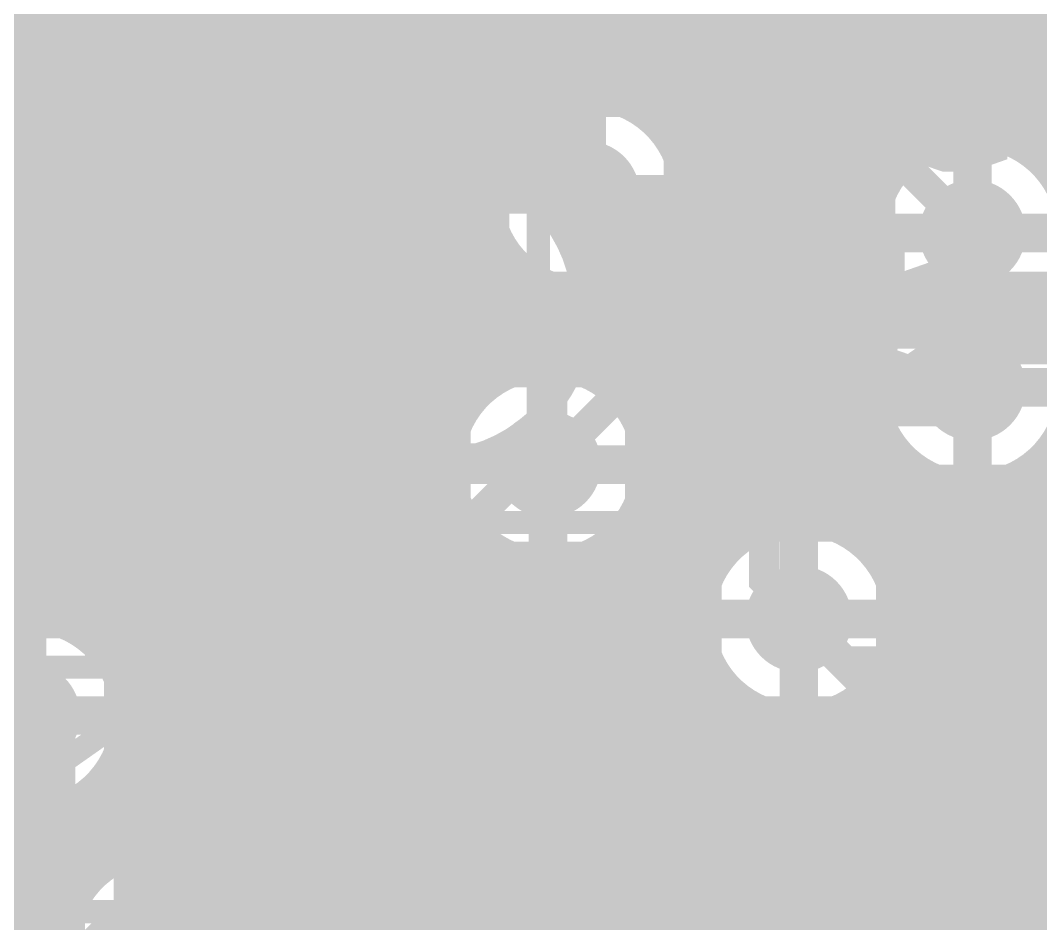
# Model space of a CAD drawing. Extents: x -7 to 100, y -42 to 30.
# Drawn here: x 68.54 to 75.25, y 8.79 to 14.73 of the extents above; entities that cross this region are included whole.
import ezdxf

# ---------------------------------------------------------------- set-up
doc = ezdxf.new("R2010")
doc.units = 0
doc.header["$MEASUREMENT"] = 0
doc.layers.get('0').update_dxf_attribs({"linetype": 'CONTINUOUS'})
for name, color, linetype in [('22-315-0_BOT', 7, 'CONTINUOUS'), ('22-315-0_DRD', 7, 'CONTINUOUS'), ('22-315-0_GND', 6, 'CONTINUOUS'), ('22-315-0_IN1', 4, 'CONTINUOUS'), ('22-315-0_SMB', 3, 'CONTINUOUS'), ('22-315-0_SMT', 5, 'CONTINUOUS'), ('22-315-0_SPB', 10, 'CONTINUOUS'), ('22-315-0_SPT', 14, 'CONTINUOUS'), ('22-315-0_SSB', 9, 'CONTINUOUS'), ('22-315-0_SST', 12, 'CONTINUOUS'), ('22-315-0_TOP', 11, 'CONTINUOUS'), ('THRUHOLE_TAP', 15, 'CONTINUOUS')]:
    doc.layers.add(name, color=color, linetype=linetype)

# ---------------------------------------------------------------- blocks, each defined once
blk = doc.blocks.new('RECTANGLE_8')
blk.add_solid([(0.4826, 0.4064), (0.4826, -0.4064), (-0.4826, 0.4064), (-0.4826, -0.4064)])
blk = doc.blocks.new('ROUND_30')
at = {"const_width": 0.35052}
blk.add_lwpolyline([(-0.17526, 0, 1), (0.17526, 0, 1)], format="xyb", close=True, dxfattribs=at)
blk = doc.blocks.new('ROUND_56')
at = {"const_width": 0.35052}
blk.add_lwpolyline([(-0.17526, 0, 1), (0.17526, 0, 1)], format="xyb", close=True, dxfattribs=at)
blk = doc.blocks.new('RECTANGLE_24')
blk.add_solid([(0.635, 0.3429), (0.635, -0.3429), (-0.635, 0.3429), (-0.635, -0.3429)])
blk = doc.blocks.new('ROUND_62')
at = {"const_width": 0.35052}
blk.add_lwpolyline([(-0.17526, 0, 1), (0.17526, 0, 1)], format="xyb", close=True, dxfattribs=at)
blk = doc.blocks.new('ROUND_65')
at = {"const_width": 0.35052}
blk.add_lwpolyline([(-0.17526, 0, 1), (0.17526, 0, 1)], format="xyb", close=True, dxfattribs=at)
blk = doc.blocks.new('ROUND_80')
at = {"const_width": 0.0635}
blk.add_lwpolyline([(-0.03175, 0, 1), (0.03175, 0, 1)], format="xyb", close=True, dxfattribs=at)
blk = doc.blocks.new('RECTANGLE_9')
blk.add_solid([(0.4064, 0.4826), (0.4064, -0.4826), (-0.4064, 0.4826), (-0.4064, -0.4826)])
blk = doc.blocks.new('RECTANGLE_34')
blk.add_solid([(0.8001, 1.09982), (0.8001, -1.09982), (-0.8001, 1.09982), (-0.8001, -1.09982)])
blk = doc.blocks.new('RECTANGLE_49')
blk.add_solid([(0.44958, 0.65024), (0.44958, -0.65024), (-0.44958, 0.65024), (-0.44958, -0.65024)])
blk = doc.blocks.new('RECTANGLE_51')
blk.add_solid([(0.50038, 0.25019), (0.50038, -0.25019), (-0.50038, 0.25019), (-0.50038, -0.25019)])
blk = doc.blocks.new('ROUND_83')
at = {"const_width": 0.10033}
blk.add_lwpolyline([(-0.050164, 0, 1), (0.050164, 0, 1)], format="xyb", close=True, dxfattribs=at)

msp = doc.modelspace()

# ---------------------------------------------------------------- linework, layer by layer
at = {"layer": '22-315-0_BOT'}
for points, const_width in [([(58.039, 12.827), (58.42, 12.446), (63.373, 12.446), (65.151, 14.224), (69.85, 14.224), (70.485, 14.859), (77.47, 14.859), (78.613, 13.716), (79.629, 13.716), (82.296, 16.383), (82.296, 20.955), (82.804, 21.463), (82.804, 22.6822), (81.915, 23.5712)], 0.2032), ([(64.516, 14.605), (69.596, 14.605), (70.231, 15.24), (78.105, 15.24), (78.867, 14.478)], 0.2032), ([(71.12, 14.0462), (71.1708, 14.0462), (71.8058, 14.0462), (72.263, 13.589)], 0.635), ([(71.12, 14.0462), (71.1708, 14.0462), (71.8058, 14.0462), (72.263, 13.589)], 0.635), ([(71.1708, 14.0462), (71.12, 14.0462)], 0.635), ([(71.1708, 14.0462), (71.12, 14.0462)], 0.635), ([(71.12, 14.0462), (71.12, 14.097), (71.1708, 14.0462)], 0.2032), ([(70.3072, 14.10716), (70.1421, 13.93952)], 0.254), ([(70.3072, 14.10716), (70.3072, 13.3604)], 0.254), ([(71.247, 13.97), (71.1708, 14.0462)], 0.2032), ([(76.2, 14.0462), (74.2442, 14.0462), (72.009, 11.811)], 0.2032), ([(70.1548, 13.95476), (70.1548, 10.91184)], 0.254), ([(70.3072, 13.8684), (70.04558, 13.8684)], 0.254), ([(69.85, 13.8176), (65.31864, 13.8176)], 0.254), ([(68.5546, 13.8176), (68.5546, 11.06424)], 0.254), ([(68.7832, 13.8176), (68.7832, 10.83564)], 0.254), ([(69.0118, 13.8176), (69.0118, 10.68578)], 0.254), ([(69.2404, 13.8176), (69.2404, 10.32002)], 0.254), ([(69.469, 13.8176), (69.469, 10.22604)], 0.254), ([(69.6976, 13.8176), (69.6976, 10.45464)], 0.254), ([(69.9262, 13.82522), (69.9262, 10.68324)], 0.254), ([(70.3072, 13.6398), (65.14084, 13.6398)], 0.254), ([(70.3072, 13.4112), (64.91224, 13.4112)], 0.254), ([(70.3072, 13.3604), (70.3072, 13.3096)], 0.254), ([(70.3072, 13.3096), (70.3072, 11.8872)], 0.254), ([(74.803, 13.335), (77.724, 13.335), (79.121, 11.938), (80.264, 11.938), (81.153, 11.049)], 0.2032), ([(70.3072, 13.1826), (64.68364, 13.1826)], 0.254), ([(39.37, 12.954), (39.497, 12.827), (39.497, 9.017), (47.879, 9.017), (48.895, 10.033), (54.102, 10.033), (54.864, 10.795), (54.864, 11.303), (55.372, 11.811), (66.929, 11.811), (68.58, 10.16)], 0.635), ([(72.66178, 13.03782), (72.10552, 12.4841)], 0.254), ([(71.9328, 12.99464), (71.9328, 12.48664)], 0.254), ([(71.9836, 12.96924), (71.9836, 12.48918)], 0.254), ([(70.3072, 12.954), (64.45504, 12.954)], 0.254), ([(72.01916, 12.954), (71.9328, 12.954)], 0.254), ([(72.2122, 12.91082), (72.2122, 12.58824)], 0.254), ([(72.4408, 12.93114), (72.4408, 12.81684)], 0.254), ([(72.57796, 12.954), (72.5043, 12.954)], 0.254), ([(70.3072, 12.7254), (64.22644, 12.7254)], 0.254), ([(72.34936, 12.7254), (71.9328, 12.7254)], 0.254), ([(71.12, 12.6238), (69.977, 12.6238)], 0.2032), ([(69.977, 12.6238), (71.12, 12.6238)], 0.2032), ([(70.3072, 12.6238), (71.12, 12.6238)], 0.254), ([(71.12, 11.8872), (71.12, 12.6238)], 0.254), ([(71.9328, 12.6238), (71.12, 12.6238)], 0.254), ([(74.803, 12.319), (75.057, 12.573), (76.1492, 12.573), (76.2, 12.6238)], 0.2032), ([(70.3072, 12.4968), (63.99784, 12.4968)], 0.254), ([(72.12076, 12.4968), (71.9328, 12.4968)], 0.254), ([(70.3072, 12.2682), (67.35064, 12.2682)], 0.254), ([(67.36842, 12.25042), (68.82638, 10.79246)], 0.254), ([(70.3072, 12.0396), (67.57924, 12.0396)], 0.254), ([(71.33336, 11.8872), (70.3072, 11.8872)], 0.254), ([(70.3834, 11.8872), (70.3834, 11.13028)], 0.254), ([(70.612, 11.8872), (70.612, 11.2014)], 0.254), ([(70.8406, 11.8872), (70.8406, 11.2014)], 0.254), ([(71.0692, 11.8872), (71.0692, 11.2014)], 0.254), ([(71.2978, 11.8872), (71.2978, 11.2014)], 0.254), ([(71.32828, 11.811), (67.80784, 11.811)], 0.254), ([(71.36892, 11.5824), (68.03644, 11.5824)], 0.254), ([(71.4248, 11.46302), (71.4248, 11.2014)], 0.254), ([(71.4248, 11.3538), (68.26504, 11.3538)], 0.254), ([(71.4248, 11.2014), (70.612, 11.2014)], 0.254), ([(70.37578, 11.1252), (68.49364, 11.1252)], 0.254), ([(70.32498, 11.08202), (69.2404, 9.99744)], 0.254), ([(70.13956, 10.8966), (68.72224, 10.8966)], 0.254), ([(72.39, 10.795), (70.612, 10.795), (68.326, 8.509), (68.326, 6.604), (67.3608, 5.6388), (67.31, 5.6388)], 0.2032), ([(76.2, 7.0612), (76.2, 7.112), (75.438, 7.874), (74.549, 7.874), (73.66, 8.763), (73.66, 10.795)], 0.2032), ([(74.9808, 10.795), (76.2762, 10.795), (76.835, 10.2362)], 0.2032), ([(69.91096, 10.668), (69.03212, 10.668)], 0.254), ([(69.68236, 10.4394), (69.19976, 10.4394)], 0.254), ([(70.77964, 10.3886), (68.7324, 8.34136)], 0.254), ([(71.4248, 10.3886), (70.77964, 10.3886)], 0.254), ([(70.8406, 10.3886), (70.8406, 4.70408)], 0.254), ([(71.0692, 10.3886), (71.0692, 4.56692)], 0.254), ([(71.2978, 10.3886), (71.2978, 2.02184)], 0.254), ([(71.4248, 10.3886), (71.4248, 10.1219)], 0.254), ([(70.612, 10.22096), (70.612, 4.74472)], 0.254), ([(69.45376, 10.2108), (69.25818, 10.2108)], 0.254), ([(71.4248, 10.2108), (70.60184, 10.2108)], 0.254), ([(71.4248, 10.1219), (71.4248, 9.5631)], 0.254), ([(71.4248, 9.9822), (70.37324, 9.9822)], 0.254), ([(70.3834, 9.99236), (70.3834, 4.70408)], 0.254), ([(72.39, 9.8552), (70.6882, 9.8552), (69.469, 8.636)], 0.2032), ([(71.4248, 9.8552), (72.39, 9.8552)], 0.254), ([(71.4248, 9.7536), (70.14464, 9.7536)], 0.254), ([(70.1548, 9.76376), (70.1548, 4.56692)], 0.254), ([(71.4248, 9.5631), (71.4248, 9.1821)], 0.254), ([(68.74256, 9.4996), (68.04152, 8.8011)], 0.254), ([(68.5546, 9.47928), (68.5546, 9.31164)], 0.254), ([(71.4248, 9.525), (69.91604, 9.525)], 0.254), ([(69.9262, 9.53516), (69.9262, 7.7978)], 0.254), ([(68.53936, 9.2964), (63.66764, 9.2964)], 0.254), ([(71.4248, 9.2964), (69.68744, 9.2964)], 0.254), ([(69.6976, 9.30656), (69.6976, 7.7978)], 0.254), ([(71.4248, 9.1821), (71.4248, 8.2169)], 0.254), ([(69.469, 9.07796), (69.469, 7.7978)], 0.254), ([(74.9808, 8.89), (76.7588, 8.89)], 0.635), ([(71.4248, 9.0678), (69.45884, 9.0678)], 0.254), ([(72.39, 8.89), (72.39, 7.0612)], 0.3048), ([(71.4248, 8.8392), (69.23024, 8.8392)], 0.254), ([(69.2404, 8.84936), (69.2404, 7.7978)], 0.254)]:
    msp.add_lwpolyline(points, dxfattribs=dict(at, const_width=const_width))
at = {"layer": '22-315-0_BOT', "const_width": 0.254}
for points in [[(69.85, 13.8176, 0.1989115), (70.13737, 13.93663)], [(72.263, 12.90828, 0.1578731), (72.66202, 13.03749)], [(71.9328, 12.99464, 0.1274582), (72.263, 12.90908)], [(72.009, 12.49172, 0.0280845), (71.93271, 12.48743)], [(72.10552, 12.4841, 0.0356214), (72.009, 12.49098)], [(71.33336, 11.8872, 0.0280842), (71.32908, 11.811)], [(71.32828, 11.811, 0.1329968), (71.42128, 11.46753)], [(70.612, 11.2014, 0.1989133), (70.32463, 11.08237)], [(69.26072, 10.16, 0.3091519), (68.82638, 10.79246)], [(69.2404, 9.99744, 0.0604122), (69.26011, 10.16)], [(67.945, 9.91362, 0.3095216), (68.58, 9.47928)], [(68.58, 9.47928, 0.0604116), (68.7427, 9.49901)]]:
    msp.add_lwpolyline(points, format="xyb", dxfattribs=at)
at = {"layer": '22-315-0_DRD', "const_width": 0.254}
for points in [[(71.628, 14.224), (71.628, 12.954)], [(72.898, 14.224), (71.628, 14.224)], [(71.628, 14.224), (71.628, 12.954)], [(72.898, 14.224), (71.628, 14.224)], [(72.263, 14.224), (72.263, 12.954)], [(72.263, 14.224), (72.263, 12.954)], [(72.898, 12.954), (72.898, 14.224)], [(72.898, 12.954), (72.898, 14.224)], [(74.168, 13.97), (74.168, 12.7)], [(75.438, 13.97), (74.168, 13.97)], [(74.803, 13.97), (74.803, 12.7)], [(72.898, 13.589), (71.628, 13.589)], [(72.898, 13.589), (71.628, 13.589)], [(75.438, 13.335), (74.168, 13.335)], [(69.342, 13.2588), (69.342, 11.9888)], [(70.612, 13.2588), (69.342, 13.2588)], [(69.342, 13.2588), (69.342, 11.9888)], [(70.612, 13.2588), (69.342, 13.2588)], [(69.977, 13.2588), (69.977, 11.9888)], [(69.977, 13.2588), (69.977, 11.9888)], [(70.612, 11.9888), (70.612, 13.2588)], [(70.612, 11.9888), (70.612, 13.2588)], [(71.628, 12.954), (72.898, 12.954)], [(71.628, 12.954), (72.898, 12.954)], [(74.168, 12.954), (74.168, 11.684)], [(75.438, 12.954), (74.168, 12.954)], [(74.803, 12.954), (74.803, 11.684)], [(74.168, 12.7), (75.438, 12.7)], [(70.612, 12.6238), (69.342, 12.6238)], [(70.612, 12.6238), (69.342, 12.6238)], [(71.374, 12.446), (71.374, 11.176)], [(72.644, 12.446), (71.374, 12.446)], [(72.009, 12.446), (72.009, 11.176)], [(72.644, 11.176), (72.644, 12.446)], [(75.438, 12.319), (74.168, 12.319)], [(69.342, 11.9888), (70.612, 11.9888)], [(69.342, 11.9888), (70.612, 11.9888)], [(72.644, 11.811), (71.374, 11.811)], [(74.168, 11.684), (75.438, 11.684)], [(73.025, 11.43), (73.025, 10.16)], [(74.295, 11.43), (73.025, 11.43)], [(73.66, 11.43), (73.66, 10.16)], [(74.295, 10.16), (74.295, 11.43)], [(71.374, 11.176), (72.644, 11.176)], [(69.215, 10.795), (67.945, 10.795)], [(68.58, 10.795), (68.58, 9.525)], [(69.215, 9.525), (69.215, 10.795)], [(74.295, 10.795), (73.025, 10.795)], [(69.215, 10.16), (67.945, 10.16)], [(73.025, 10.16), (74.295, 10.16)], [(67.945, 9.525), (69.215, 9.525)], [(68.834, 9.271), (68.834, 8.001)], [(70.104, 9.271), (68.834, 9.271)], [(69.469, 9.271), (69.469, 8.001)], [(70.104, 8.001), (70.104, 9.271)]]:
    msp.add_lwpolyline(points, dxfattribs=at)
at = {"layer": '22-315-0_IN1', "const_width": 0.254}
for points in [[(70.6882, 29.337), (70.6882, 4.73964)], [(72.0598, 29.337), (72.0598, 14.2367)], [(72.2884, 29.337), (72.2884, 14.26718)], [(72.517, 29.337), (72.517, 14.21892)], [(72.7456, 29.337), (72.7456, 14.06652)], [(72.9742, 29.337), (72.9742, 0.508)], [(68.6308, 27.43708), (68.6308, 10.83818)], [(73.2028, 27.43708), (73.2028, 11.29792)], [(74.803, 25.5905), (74.803, 14.01572)], [(73.4314, 25.09774), (73.4314, 11.43508)], [(74.5744, 24.97836), (74.5744, 13.97508)], [(73.66, 24.83612), (73.66, 11.47572)], [(74.3458, 24.79294), (74.3458, 13.83792)], [(73.8886, 24.73706), (73.8886, 11.43508)], [(74.1172, 24.72436), (74.1172, 11.29792)], [(70.9168, 21.46808), (70.9168, 4.67106)], [(71.8312, 21.46808), (71.8312, 14.11478)], [(71.1454, 21.33092), (71.1454, 4.48564)], [(71.6026, 21.33092), (71.6026, 13.74902)], [(71.374, 21.29028), (71.374, 12.0523)], [(70.4596, 16.84274), (70.4596, 13.10132)], [(75.0316, 16.85036), (75.0316, 13.97508)], [(75.2602, 16.66494), (75.2602, 13.83792)], [(70.231, 16.58112), (70.231, 13.25372)], [(70.0024, 16.22044), (70.0024, 13.30198)], [(68.8594, 15.90294), (68.8594, 10.77976)], [(69.7738, 15.85722), (69.7738, 13.2715)], [(69.088, 15.75308), (69.088, 10.61212)], [(69.5452, 15.73276), (69.5452, 13.14958)], [(69.3166, 15.70228), (69.3166, 12.78382)], [(78.21676, 14.6812), (65.19164, 14.6812)], [(78.18628, 14.4526), (65.17894, 14.4526)], [(72.01916, 14.224), (65.07988, 14.224)], [(78.23708, 14.224), (72.5043, 14.224)], [(71.7169, 13.9954), (64.81572, 13.9954)], [(74.64044, 13.9954), (72.80656, 13.9954)], [(78.38694, 13.9954), (74.96302, 13.9954)], [(71.60514, 13.7668), (61.00064, 13.7668)], [(74.27722, 13.7668), (72.91832, 13.7668)], [(81.57464, 13.7668), (75.32878, 13.7668)], [(71.58482, 13.5382), (60.93206, 13.5382)], [(74.15276, 13.5382), (72.94118, 13.5382)], [(71.6026, 13.42644), (71.6026, 12.35456)], [(71.64324, 13.3096), (60.74664, 13.3096)], [(74.12228, 13.3096), (72.88276, 13.3096)], [(72.7456, 13.10894), (72.7456, 0.508)], [(69.47408, 13.081), (58.66892, 13.081)], [(71.81088, 13.081), (70.47992, 13.081)], [(71.8312, 13.06322), (71.8312, 12.46632)], [(74.17308, 13.081), (72.71512, 13.081)], [(72.0598, 12.93876), (72.0598, 12.48918)], [(72.2884, 12.90828), (72.2884, 12.43076)], [(72.517, 12.95908), (72.517, 12.26312)], [(69.33692, 12.8524), (58.71718, 12.8524)], [(74.32294, 12.8524), (70.61708, 12.8524)], [(76.7969, 12.8524), (75.28052, 12.8524)], [(69.29628, 12.6238), (58.6867, 12.6238)], [(74.19594, 12.6238), (70.65772, 12.6238)], [(69.3166, 12.46124), (69.3166, 9.29894)], [(69.33692, 12.3952), (58.56478, 12.3952)], [(71.66102, 12.3952), (70.61708, 12.3952)], [(74.12736, 12.3952), (72.35698, 12.3952)], [(69.47408, 12.1666), (58.19902, 12.1666)], [(71.42988, 12.1666), (70.47992, 12.1666)], [(74.14006, 12.1666), (72.58812, 12.1666)], [(69.5452, 12.09802), (69.5452, 9.31164)], [(70.4596, 12.14374), (70.4596, 4.72694)], [(69.7738, 11.97356), (69.7738, 9.24306)], [(70.231, 11.99388), (70.231, 4.62788)], [(71.34098, 11.938), (49.7713, 11.938)], [(70.0024, 11.94308), (70.0024, 9.05764)], [(74.23912, 11.938), (72.67702, 11.938)], [(76.89088, 11.938), (75.36688, 11.938)], [(74.3458, 11.81608), (74.3458, 0.508)], [(75.2602, 11.81608), (75.2602, 0.508)], [(71.3359, 11.7094), (54.26964, 11.7094)], [(74.50074, 11.7094), (72.67956, 11.7094)], [(76.6699, 11.7094), (75.10272, 11.7094)], [(74.5744, 11.67892), (74.5744, 0.508)], [(74.803, 11.63828), (74.803, 0.508)], [(75.0316, 11.67892), (75.0316, 0.508)], [(71.374, 11.56716), (71.374, 0.508)], [(71.41464, 11.4808), (54.45506, 11.4808)], [(76.55814, 11.4808), (72.60336, 11.4808)], [(72.517, 11.35888), (72.517, 0.508)], [(71.62038, 11.2522), (56.25592, 11.2522)], [(71.6026, 11.2649), (71.6026, 0.508)], [(73.15708, 11.2522), (72.39508, 11.2522)], [(76.53782, 11.2522), (74.16292, 11.2522)], [(72.2884, 11.19124), (72.2884, 0.508)], [(71.8312, 11.15314), (71.8312, 0.508)], [(72.0598, 11.13282), (72.0598, 0.508)], [(73.01992, 11.0236), (56.39308, 11.0236)], [(76.59624, 11.0236), (74.30008, 11.0236)], [(72.97928, 10.795), (68.8213, 10.795)], [(76.76388, 10.795), (74.34072, 10.795)], [(73.01992, 10.5664), (69.12356, 10.5664)], [(80.67294, 10.5664), (74.30008, 10.5664)], [(73.15708, 10.3378), (69.23532, 10.3378)], [(73.2028, 10.29208), (73.2028, 0.508)], [(74.1172, 10.29208), (74.1172, 0.508)], [(85.20938, 10.3378), (74.16292, 10.3378)], [(73.4314, 10.15492), (73.4314, 0.508)], [(73.8886, 10.15492), (73.8886, 0.508)], [(85.00364, 10.1092), (69.25818, 10.1092)], [(73.66, 10.11428), (73.66, 0.508)], [(84.9249, 9.8806), (69.19976, 9.8806)], [(69.088, 9.70788), (69.088, 9.19988)], [(84.92998, 9.652), (69.03212, 9.652)], [(68.6308, 9.48182), (68.6308, 0.508)], [(68.8594, 9.54024), (68.8594, 8.93572)], [(85.01888, 9.4234), (63.40602, 9.4234)], [(69.08038, 9.1948), (63.77178, 9.1948)], [(85.25002, 9.1948), (69.85508, 9.1948)], [(68.87464, 8.9662), (63.8937, 8.9662)], [(97.2058, 8.9662), (70.06336, 8.9662)], [(68.7959, 8.7376), (67.78752, 8.7376)], [(82.24774, 8.7376), (70.13956, 8.7376)]]:
    msp.add_lwpolyline(points, dxfattribs=at)
for points in [[(72.263, 14.26972, 0.4142136), (71.58228, 13.589)], [(72.94372, 13.589, 0.4142136), (72.263, 14.26972)], [(74.803, 14.01572, 0.4142136), (74.12228, 13.335)], [(75.48372, 13.335, 0.4142136), (74.803, 14.01572)], [(71.58228, 13.589, 0.4142136), (72.263, 12.90828)], [(72.263, 12.90828, 0.4142136), (72.94372, 13.589)], [(69.977, 13.30452, 0.4142136), (69.29628, 12.6238)], [(69.977, 13.30452, 0.4142136), (69.29628, 12.6238)], [(70.65772, 12.6238, 0.4142136), (69.977, 13.30452)], [(70.65772, 12.6238, 0.4142136), (69.977, 13.30452)], [(74.12228, 13.335, 0.2140665), (74.35044, 12.8265)], [(75.25512, 12.827, 0.2140662), (75.48306, 13.335)], [(74.35088, 12.827, 0.2140662), (74.12294, 12.319)], [(75.48372, 12.319, 0.2140666), (75.25556, 12.8275)], [(69.29628, 12.6238, 0.4142136), (69.977, 11.94308)], [(69.29628, 12.6238, 0.4142136), (69.977, 11.94308)], [(69.977, 11.94308, 0.4142136), (70.65772, 12.6238)], [(69.977, 11.94308, 0.4142136), (70.65772, 12.6238)], [(72.009, 12.49172, 0.4142136), (71.32828, 11.811)], [(72.68972, 11.811, 0.4142136), (72.009, 12.49172)], [(74.12228, 12.319, 0.4142136), (74.803, 11.63828)], [(74.803, 11.63828, 0.4142136), (75.48372, 12.319)], [(71.32828, 11.811, 0.4142136), (72.009, 11.13028)], [(72.009, 11.13028, 0.4142136), (72.68972, 11.811)], [(73.66, 11.47572, 0.4142136), (72.97928, 10.795)], [(74.34072, 10.795, 0.4142136), (73.66, 11.47572)], [(68.58, 10.84072, 0.4142136), (67.89928, 10.16)], [(69.26072, 10.16, 0.4142136), (68.58, 10.84072)], [(72.97928, 10.795, 0.4142136), (73.66, 10.11428)], [(73.66, 10.11428, 0.4142136), (74.34072, 10.795)], [(67.89928, 10.16, 0.4142136), (68.58, 9.47928)], [(68.58, 9.47928, 0.4142136), (69.26072, 10.16)], [(69.469, 9.31672, 0.4142136), (68.78828, 8.636)], [(70.14972, 8.636, 0.4142136), (69.469, 9.31672)]]:
    msp.add_lwpolyline(points, format="xyb", dxfattribs=at)
at = {"layer": '22-315-0_SSB', "const_width": 0.1524}
for points in [[(71.9455, 14.7955), (71.9455, 11.8745), (70.3072, 11.8745), (70.3072, 14.7955), (71.9455, 14.7955)], [(68.89242, 14.21892), (69.06006, 14.09954), (69.23024, 14.04112), (69.56806, 14.04112), (69.73824, 14.09954), (69.90842, 14.21892), (69.90842, 14.33576), (69.73824, 14.45514), (69.56806, 14.51356), (69.23024, 14.51356), (69.06006, 14.45514), (68.89242, 14.33576), (68.89242, 14.21892)], [(74.4474, 14.22908), (74.4474, 13.87348), (74.61758, 13.81506), (74.78776, 13.81506), (74.9554, 13.87348), (74.9554, 14.22908), (74.78776, 14.2875), (74.61758, 14.2875), (73.9394, 14.05128)], [(69.06006, 13.20292), (68.89242, 13.26134), (68.89242, 13.61694), (69.06006, 13.67536), (69.40042, 13.67536), (69.56806, 13.55852), (69.56806, 13.20292), (69.90842, 13.20292), (69.90842, 13.67536)], [(74.27976, 13.4493), (74.27976, 12.97686), (74.9554, 13.21308), (74.9554, 13.33246), (73.9394, 13.33246)], [(69.40042, 12.65936), (68.89242, 12.83716)], [(69.40042, 12.36472), (69.40042, 12.72032), (69.56806, 12.83716), (69.73824, 12.83716), (69.90842, 12.72032), (69.90842, 12.36472), (68.89242, 12.36472)], [(74.4474, 12.4333), (73.9394, 12.6111)], [(74.4474, 12.13866), (74.4474, 12.49426), (74.61758, 12.6111), (74.78776, 12.6111), (74.9554, 12.49426), (74.9554, 12.13866), (73.9394, 12.13866)], [(75.7428, 8.255), (75.9714, 8.255), (75.9714, 11.43), (71.4248, 11.43), (71.4248, 8.255), (75.7428, 8.255)], [(70.22084, 9.906), (70.05066, 9.96442), (70.05066, 10.32002), (70.22084, 10.38098), (70.55866, 10.38098), (70.72884, 10.2616), (70.72884, 9.906), (71.06666, 9.906), (71.06666, 10.38098)], [(68.63842, 10.20572), (68.63842, 9.73074), (69.31406, 10.20572), (69.48424, 10.20572), (69.65442, 10.14476), (69.65442, 9.78916), (69.48424, 9.73074)], [(71.06666, 9.54278), (70.22084, 9.54278), (70.05066, 9.48182), (70.05066, 9.12622), (70.22084, 9.0678), (71.06666, 9.0678)], [(68.63842, 9.36752), (68.63842, 9.12876)], [(68.63842, 9.24814), (69.65442, 9.24814), (69.48424, 9.12876)]]:
    msp.add_lwpolyline(points, dxfattribs=at)
at = {"layer": '22-315-0_SST'}
for points, const_width in [([(70.24878, 9.8298), (69.44868, 9.8298), (69.44868, 15.8242), (70.14718, 15.8242)], 0.1524), ([(72.34682, 9.8298), (73.04532, 9.8298), (73.04532, 15.8242), (72.34682, 15.8242)], 0.1524), ([(73.4314, 11.049), (73.4314, 14.859), (76.454, 14.859), (76.454, 10.5156), (73.9648, 10.5156), (73.4314, 11.049)], 0.20066), ([(67.564, 14.732), (67.564, 12.446), (69.088, 12.446), (69.088, 14.732), (67.564, 14.732)], 0.20066), ([(66.1162, 10.4775), (69.0372, 10.4775), (69.0372, 12.1158), (66.1162, 12.1158), (66.1162, 10.4775)], 0.1524), ([(68.6562, 9.50976), (68.18376, 9.50976), (68.41998, 10.1854), (68.53936, 10.1854), (68.53936, 9.1694)], 0.1524), ([(73.48728, 9.53008), (73.48728, 9.18972)], 0.1524), ([(73.35012, 9.52246), (73.35012, 9.19734)], 0.1524), ([(73.59904, 9.41832), (73.25868, 9.41832)], 0.1524), ([(73.59142, 9.28116), (73.2663, 9.28116)], 0.1524), ([(67.71894, 8.86968), (69.87032, 8.86968), (69.87032, 0.02032), (64.48044, 0.02032), (64.48044, 0.67056), (69.42074, 0.67056), (68.81876, 1.27), (68.81876, 7.62)], 0.1524)]:
    msp.add_lwpolyline(points, dxfattribs=dict(at, const_width=const_width))
at = {"layer": '22-315-0_SST', "const_width": 0.1524}
for points in [[(71.247, 13.82522, 0.4142136), (70.24878, 12.827)], [(72.24522, 12.827, 0.4142136), (71.247, 13.82522)], [(70.24878, 12.827, 0.4142136), (71.247, 11.82878)], [(71.247, 11.82878, 0.4142136), (72.24522, 12.827)], [(73.42886, 9.54024, 0.4142136), (73.24852, 9.3599)], [(73.6092, 9.3599, 0.4142136), (73.42886, 9.54024)], [(73.24852, 9.3599, 0.4142136), (73.42886, 9.17956)], [(73.42886, 9.17956, 0.4142136), (73.6092, 9.3599)]]:
    msp.add_lwpolyline(points, format="xyb", dxfattribs=at)
at = {"layer": '22-315-0_TOP'}
for points, const_width in [([(66.04, 20.34032), (67.41668, 20.34032), (68.707, 19.05), (70.231, 19.05), (71.501, 17.78), (72.644, 17.78), (73.152, 17.272), (73.152, 15.24), (73.66, 14.732), (75.057, 14.732), (75.946, 13.843), (75.946, 12.573), (77.216, 11.303)], 0.2032), ([(83.94446, 9.8044), (80.6196, 9.8044), (80.264, 10.16), (76.581, 10.16), (75.565, 11.176), (75.565, 13.589), (74.803, 14.351), (73.406, 14.351), (72.771, 14.986), (72.771, 17.018), (72.39, 17.399), (71.247, 17.399), (69.977, 18.669), (68.326, 18.669), (67.15506, 19.83994), (66.04, 19.83994)], 0.2032), ([(66.04, 19.33956), (67.02044, 19.33956), (68.072, 18.288), (69.723, 18.288), (70.993, 17.018), (72.136, 17.018), (72.39, 16.764), (72.39, 14.605), (73.025, 13.97), (74.168, 13.97), (74.803, 13.335)], 0.2032), ([(70.0659, 16.28394), (70.0659, 14.0462)], 0.254), ([(72.263, 13.589), (71.2724, 14.5796), (71.2724, 15.5956), (71.247, 15.621), (71.247, 15.52702), (71.247, 15.621), (71.2724, 15.5956), (71.2724, 15.875), (71.247, 15.9004), (71.247, 15.621), (71.247, 15.52702)], 0.2032), ([(69.89572, 15.90548), (69.89572, 4.7625)], 0.254), ([(69.66712, 15.72768), (69.66712, 4.85394)], 0.254), ([(72.263, 13.589), (71.2724, 14.5796), (71.2724, 15.5956), (71.247, 15.621), (71.247, 15.52702)], 0.2032), ([(69.20992, 15.66418), (69.20992, 10.53084)], 0.254), ([(69.43852, 15.6591), (69.43852, 5.08254)], 0.254), ([(68.8594, 14.8844), (68.8594, 14.7701)], 0.254), ([(68.98132, 14.8844), (68.98132, 14.7701)], 0.254), ([(70.0659, 14.7828), (68.8594, 14.7828)], 0.254), ([(69.20738, 14.7701), (68.8594, 14.7701)], 0.254), ([(69.20738, 14.7701), (69.20738, 13.67028)], 0.254), ([(70.0659, 14.5542), (69.20738, 14.5542)], 0.254), ([(70.0659, 14.3256), (69.20738, 14.3256)], 0.254), ([(70.0659, 14.097), (69.20738, 14.097)], 0.254), ([(71.12254, 14.0462), (70.0659, 14.0462)], 0.254), ([(70.12432, 14.0462), (70.12432, 11.6078)], 0.254), ([(70.35292, 14.0462), (70.35292, 11.6078)], 0.254), ([(70.58152, 14.0462), (70.58152, 11.6078)], 0.254), ([(70.81012, 14.0462), (70.81012, 11.6078)], 0.254), ([(71.03872, 14.0462), (71.03872, 11.65098)], 0.254), ([(71.12254, 14.0462), (71.53402, 13.63472)], 0.254), ([(71.12254, 14.0462), (71.53402, 13.63472)], 0.254), ([(71.30034, 13.8684), (69.20738, 13.8684)], 0.254), ([(71.26732, 13.90142), (71.26732, 11.87958)], 0.254), ([(78.105, 6.6548), (78.0542, 6.6548), (76.454, 8.255), (73.533, 8.255), (72.771, 9.017), (72.771, 11.303), (73.279, 11.811), (73.279, 12.573), (72.263, 13.589)], 0.635), ([(69.20738, 13.67028), (69.20738, 13.50772)], 0.254), ([(71.52894, 13.6398), (69.20738, 13.6398)], 0.254), ([(71.49592, 13.67282), (71.49592, 12.3317)], 0.254), ([(71.53402, 13.63472), (71.53259, 13.589)], 0.254), ([(69.20738, 13.50772), (69.20738, 12.4079)], 0.254), ([(71.55434, 13.4112), (69.20738, 13.4112)], 0.254), ([(71.65594, 13.1826), (69.20738, 13.1826)], 0.254), ([(71.72452, 13.0937), (71.72452, 12.4841)], 0.254), ([(71.90232, 12.954), (69.20738, 12.954)], 0.254), ([(71.9201, 12.94384), (72.5805, 12.28344)], 0.254), ([(71.95312, 12.91082), (71.95312, 12.53998)], 0.254), ([(72.13854, 12.7254), (69.20738, 12.7254)], 0.254), ([(72.18172, 12.68222), (72.18172, 12.51966)], 0.254), ([(71.75754, 12.4968), (69.20738, 12.4968)], 0.254), ([(72.36714, 12.4968), (72.26046, 12.4968)], 0.254), ([(72.41032, 12.45362), (72.41032, 12.4206)], 0.254), ([(69.20738, 12.4079), (68.02628, 12.4079)], 0.254), ([(68.52412, 12.4079), (68.52412, 12.1666)], 0.254), ([(68.75272, 12.4079), (68.75272, 12.1666)], 0.254), ([(68.98132, 12.4079), (68.98132, 12.1666)], 0.254), ([(71.4375, 12.2682), (67.88658, 12.2682)], 0.254), ([(75.565, 9.5504), (75.565, 9.906), (74.803, 10.668), (74.803, 12.319)], 0.2032), ([(69.0753, 12.1666), (67.78498, 12.1666)], 0.254), ([(69.0753, 12.1666), (69.0753, 10.69594)], 0.254), ([(71.31558, 12.0396), (69.0753, 12.0396)], 0.254), ([(71.28256, 11.89482), (70.99554, 11.6078)], 0.254), ([(71.19874, 11.811), (69.0753, 11.811)], 0.254), ([(72.009, 11.811), (71.882, 11.811), (71.247, 11.176), (71.247, 10.76198), (71.374, 10.63498), (71.12, 10.63498), (71.247, 10.50798), (71.247, 10.12698)], 0.2032), ([(70.0659, 11.5824), (69.0753, 11.5824)], 0.254), ([(70.0659, 11.6078), (70.0659, 8.64616)], 0.254), ([(70.99554, 11.6078), (70.0659, 11.6078)], 0.254), ([(69.0753, 11.303), (68.2879, 11.303)], 0.254), ([(70.0659, 11.3538), (69.0753, 11.3538)], 0.254), ([(70.0659, 11.1252), (69.0753, 11.1252)], 0.254), ([(70.0659, 10.8966), (69.0753, 10.8966)], 0.254), ([(73.66, 10.795), (74.295, 10.16), (74.295, 9.5504)], 0.2032), ([(70.0659, 10.668), (69.10578, 10.668)], 0.254), ([(70.0659, 10.4394), (69.25564, 10.4394)], 0.254), ([(68.58, 10.16), (68.58, 4.953), (69.469, 4.064), (70.612, 4.064)], 0.635), ([(71.247, 10.12698), (71.247, 9.0678), (73.66, 6.6548)], 0.635), ([(70.0659, 10.2108), (69.30898, 10.2108)], 0.254), ([(70.0659, 9.9822), (69.28866, 9.9822)], 0.254), ([(69.2785, 9.9441), (69.2785, 5.24256)], 0.254), ([(70.0659, 9.7536), (69.2785, 9.7536)], 0.254), ([(70.0659, 9.525), (69.2785, 9.525)], 0.254), ([(70.0659, 9.2964), (69.2785, 9.2964)], 0.254), ([(70.0659, 9.0678), (69.2785, 9.0678)], 0.254), ([(70.0659, 8.8392), (69.2785, 8.8392)], 0.254)]:
    msp.add_lwpolyline(points, dxfattribs=dict(at, const_width=const_width))
at = {"layer": '22-315-0_TOP', "const_width": 0.254}
for points in [[(71.53148, 13.589, 0.2773703), (71.9201, 12.94384)], [(72.009, 12.54252, 0.3809542), (71.28256, 11.89482)], [(72.5805, 12.26566, 0.2285521), (72.009, 12.54129)], [(69.31152, 10.16, 0.2091696), (69.07649, 10.69723)], [(69.2785, 9.9441, 0.0750846), (69.3111, 10.16)]]:
    msp.add_lwpolyline(points, format="xyb", dxfattribs=at)

# ---------------------------------------------------------------- block references
at = {"layer": '22-315-0_BOT'}
for name, p in [('RECTANGLE_8', (71.12, 14.0462)), ('ROUND_56', (72.263, 13.589)), ('ROUND_56', (74.803, 13.335)), ('RECTANGLE_8', (71.12, 12.6238)), ('ROUND_56', (69.977, 12.6238)), ('ROUND_56', (74.803, 12.319)), ('ROUND_56', (72.009, 11.811)), ('RECTANGLE_24', (72.39, 10.795)), ('ROUND_56', (73.66, 10.795)), ('RECTANGLE_24', (74.9808, 10.795)), ('ROUND_56', (68.58, 10.16)), ('RECTANGLE_24', (72.39, 9.8552)), ('RECTANGLE_24', (72.39, 8.89)), ('RECTANGLE_24', (74.9808, 8.89)), ('ROUND_30', (69.469, 8.636))]:
    msp.add_blockref(name, p, dxfattribs=at)
at = {"layer": '22-315-0_GND'}
for name, p in [('ROUND_65', (72.263, 13.589)), ('ROUND_65', (74.803, 13.335)), ('ROUND_80', (69.977, 12.6238)), ('ROUND_65', (74.803, 12.319)), ('ROUND_65', (72.009, 11.811)), ('ROUND_65', (73.66, 10.795)), ('ROUND_62', (68.58, 10.16))]:
    msp.add_blockref(name, p, dxfattribs=at)
at = {"layer": '22-315-0_IN1'}
for name, p in [('ROUND_65', (72.263, 13.589)), ('ROUND_65', (74.803, 13.335)), ('ROUND_62', (69.977, 12.6238)), ('ROUND_65', (74.803, 12.319)), ('ROUND_65', (72.009, 11.811)), ('ROUND_65', (73.66, 10.795)), ('ROUND_62', (68.58, 10.16)), ('ROUND_30', (69.469, 8.636))]:
    msp.add_blockref(name, p, dxfattribs=at)
at = {"layer": '22-315-0_SMB'}
for name, p in [('RECTANGLE_8', (71.12, 14.0462)), ('RECTANGLE_8', (71.12, 12.6238)), ('RECTANGLE_24', (72.39, 10.795)), ('RECTANGLE_24', (74.9808, 10.795)), ('RECTANGLE_24', (72.39, 9.8552)), ('RECTANGLE_24', (72.39, 8.89)), ('RECTANGLE_24', (74.9808, 8.89))]:
    msp.add_blockref(name, p, dxfattribs=at)
at = {"layer": '22-315-0_SMT'}
for name, p in [('RECTANGLE_34', (71.247, 15.52702)), ('RECTANGLE_51', (68.326, 14.13764)), ('RECTANGLE_51', (68.326, 13.03782)), ('RECTANGLE_9', (68.2879, 11.303)), ('RECTANGLE_34', (71.247, 10.12698)), ('RECTANGLE_49', (74.295, 9.5504)), ('RECTANGLE_49', (75.565, 9.5504))]:
    msp.add_blockref(name, p, dxfattribs=at)
at = {"layer": '22-315-0_SPB'}
for name, p in [('RECTANGLE_8', (71.12, 14.0462)), ('RECTANGLE_8', (71.12, 12.6238)), ('RECTANGLE_24', (72.39, 10.795)), ('RECTANGLE_24', (74.9808, 10.795)), ('RECTANGLE_24', (72.39, 9.8552)), ('RECTANGLE_24', (72.39, 8.89)), ('RECTANGLE_24', (74.9808, 8.89))]:
    msp.add_blockref(name, p, dxfattribs=at)
at = {"layer": '22-315-0_SPT'}
for name, p in [('RECTANGLE_34', (71.247, 15.52702)), ('RECTANGLE_51', (68.326, 14.13764)), ('RECTANGLE_51', (68.326, 13.03782)), ('RECTANGLE_9', (68.2879, 11.303)), ('RECTANGLE_34', (71.247, 10.12698)), ('RECTANGLE_49', (74.295, 9.5504)), ('RECTANGLE_49', (75.565, 9.5504))]:
    msp.add_blockref(name, p, dxfattribs=at)
at = {"layer": '22-315-0_TOP'}
for name, p in [('RECTANGLE_34', (71.247, 15.52702)), ('RECTANGLE_51', (68.326, 14.13764)), ('ROUND_56', (72.263, 13.589)), ('ROUND_56', (74.803, 13.335)), ('RECTANGLE_51', (68.326, 13.03782)), ('ROUND_56', (69.977, 12.6238)), ('ROUND_56', (74.803, 12.319)), ('ROUND_56', (72.009, 11.811)), ('RECTANGLE_9', (68.2879, 11.303)), ('RECTANGLE_34', (71.247, 10.12698)), ('ROUND_56', (73.66, 10.795)), ('ROUND_56', (68.58, 10.16)), ('RECTANGLE_49', (74.295, 9.5504)), ('RECTANGLE_49', (75.565, 9.5504)), ('ROUND_30', (69.469, 8.636))]:
    msp.add_blockref(name, p, dxfattribs=at)
at = {"layer": 'THRUHOLE_TAP'}
for p in [(72.263, 13.589), (74.803, 13.335), (69.977, 12.6238), (74.803, 12.319), (72.009, 11.811), (73.66, 10.795), (68.58, 10.16)]:
    msp.add_blockref('ROUND_83', p, dxfattribs=at)

doc.saveas('drawing.dxf')
